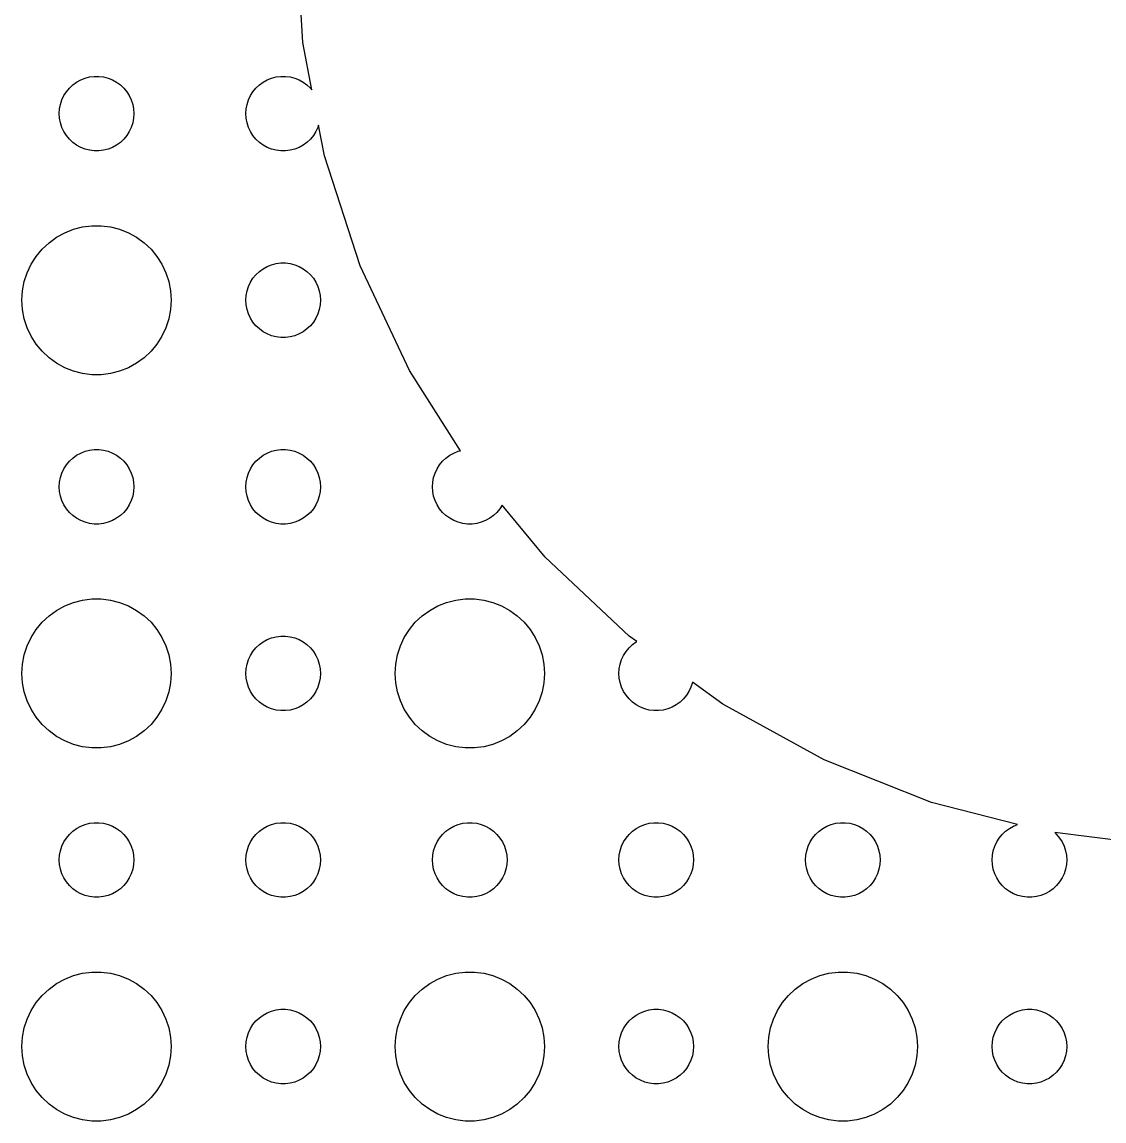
# Model space of a CAD drawing. Header units: metres. Extents: x -97 to 97, y -97 to 97.
# Drawn here: x -48 to -4.5, y -47.99 to -3.82 of the extents above; entities that cross this region are included whole.
import ezdxf

# ---------------------------------------------------------------- set-up
doc = ezdxf.new("R2010")
doc.units = ezdxf.units.M

msp = doc.modelspace()

# ---------------------------------------------------------------- linework, layer by layer
for p, q in [((-36.7082, -4.63733), (-36.9133, -1.37781)), ((-36.3435, -6.54938), (-36.7082, -4.63733)), ((-45.8037, -6.23351), (-45.6387, -6.14275)), ((-45.6387, -6.14275), (-45.4635, -6.07341)), ((-45.4635, -6.07341), (-45.2811, -6.02657)), ((-45.2811, -6.02657), (-45.0942, -6.00294)), ((-45.0942, -6.00294), (-44.9058, -6.00294)), ((-44.9058, -6.00294), (-44.7189, -6.02657)), ((-44.7189, -6.02657), (-44.5365, -6.07341)), ((-44.5365, -6.07341), (-44.3613, -6.14275)), ((-44.3613, -6.14275), (-44.1963, -6.23351)), ((-38.3037, -6.23351), (-38.1387, -6.14275)), ((-38.1387, -6.14275), (-37.9635, -6.07341)), ((-37.9635, -6.07341), (-37.7811, -6.02657)), ((-37.7811, -6.02657), (-37.5942, -6.00294)), ((-37.5942, -6.00294), (-37.4058, -6.00294)), ((-37.4058, -6.00294), (-37.2189, -6.02657)), ((-37.2189, -6.02657), (-37.0365, -6.07341)), ((-37.0365, -6.07341), (-36.8613, -6.14275)), ((-36.8613, -6.14275), (-36.6963, -6.23351)), ((-46.3145, -6.77736), (-46.2135, -6.61832)), ((-46.2135, -6.61832), (-46.0934, -6.47318)), ((-46.0934, -6.47318), (-45.9561, -6.34422)), ((-45.9561, -6.34422), (-45.8037, -6.23351)), ((-44.1963, -6.23351), (-44.0439, -6.34422)), ((-44.0439, -6.34422), (-43.9065, -6.47318)), ((-43.9065, -6.47318), (-43.7865, -6.61832)), ((-43.7865, -6.61832), (-43.6855, -6.77736)), ((-38.8145, -6.77736), (-38.7135, -6.61832)), ((-38.7135, -6.61832), (-38.5934, -6.47318)), ((-38.5934, -6.47318), (-38.4561, -6.34422)), ((-38.4561, -6.34422), (-38.3037, -6.23351)), ((-36.6963, -6.23351), (-36.5439, -6.34422)), ((-36.5439, -6.34422), (-36.4065, -6.47318)), ((-36.4065, -6.47318), (-36.3435, -6.54938)), ((-46.4529, -7.12695), (-46.3947, -6.9478)), ((-46.3947, -6.9478), (-46.3145, -6.77736)), ((-43.6855, -6.77736), (-43.6053, -6.9478)), ((-43.6053, -6.9478), (-43.5471, -7.12695)), ((-38.9529, -7.12695), (-38.8947, -6.9478)), ((-38.8947, -6.9478), (-38.8145, -6.77736)), ((-46.5, -7.5), (-46.4882, -7.312)), ((-46.4882, -7.68799), (-46.5, -7.5)), ((-46.4882, -7.312), (-46.4529, -7.12695)), ((-43.5471, -7.12695), (-43.5118, -7.312)), ((-43.5118, -7.312), (-43.5, -7.5)), ((-43.5, -7.5), (-43.5118, -7.68799)), ((-39, -7.5), (-38.9882, -7.312)), ((-38.9882, -7.68799), (-39, -7.5)), ((-38.9882, -7.312), (-38.9529, -7.12695)), ((-46.4529, -7.87303), (-46.4882, -7.68799)), ((-46.3947, -8.05219), (-46.4529, -7.87303)), ((-43.5471, -7.87303), (-43.6053, -8.05219)), ((-43.5118, -7.68799), (-43.5471, -7.87303)), ((-38.9529, -7.87303), (-38.9882, -7.68799)), ((-38.8947, -8.05219), (-38.9529, -7.87303)), ((-46.3145, -8.22263), (-46.3947, -8.05219)), ((-46.2135, -8.38167), (-46.3145, -8.22263)), ((-46.0934, -8.52681), (-46.2135, -8.38167)), ((-43.7865, -8.38167), (-43.9065, -8.52681)), ((-43.6855, -8.22263), (-43.7865, -8.38167)), ((-43.6053, -8.05219), (-43.6855, -8.22263)), ((-38.8145, -8.22263), (-38.8947, -8.05219)), ((-38.7135, -8.38167), (-38.8145, -8.22263)), ((-38.5934, -8.52681), (-38.7135, -8.38167)), ((-36.2865, -8.38167), (-36.4065, -8.52681)), ((-36.1855, -8.22263), (-36.2865, -8.38167)), ((-36.1053, -8.05219), (-36.1855, -8.22263)), ((-36.0748, -7.95811), (-36.1053, -8.05219)), ((-35.8376, -9.20152), (-36.0748, -7.95811)), ((-45.9561, -8.65576), (-46.0934, -8.52681)), ((-45.8037, -8.76648), (-45.9561, -8.65576)), ((-45.6387, -8.85724), (-45.8037, -8.76648)), ((-44.1963, -8.76648), (-44.3613, -8.85724)), ((-44.0439, -8.65576), (-44.1963, -8.76648)), ((-43.9065, -8.52681), (-44.0439, -8.65576)), ((-38.4561, -8.65576), (-38.5934, -8.52681)), ((-38.3037, -8.76648), (-38.4561, -8.65576)), ((-38.1387, -8.85724), (-38.3037, -8.76648)), ((-36.6963, -8.76648), (-36.8613, -8.85724)), ((-36.5439, -8.65576), (-36.6963, -8.76648)), ((-36.4065, -8.52681), (-36.5439, -8.65576)), ((-45.4635, -8.92657), (-45.6387, -8.85724)), ((-45.2811, -8.97342), (-45.4635, -8.92657)), ((-45.0942, -8.99704), (-45.2811, -8.97342)), ((-44.9058, -8.99704), (-45.0942, -8.99704)), ((-44.7189, -8.97342), (-44.9058, -8.99704)), ((-44.5365, -8.92657), (-44.7189, -8.97342)), ((-44.3613, -8.85724), (-44.5365, -8.92657)), ((-37.9635, -8.92657), (-38.1387, -8.85724)), ((-37.7811, -8.97342), (-37.9635, -8.92657)), ((-37.5942, -8.99704), (-37.7811, -8.97342)), ((-37.4058, -8.99704), (-37.5942, -8.99704)), ((-37.2189, -8.97342), (-37.4058, -8.99704)), ((-37.0365, -8.92657), (-37.2189, -8.97342)), ((-36.8613, -8.85724), (-37.0365, -8.92657)), ((-34.4017, -13.6206), (-35.8376, -9.20152)), ((-46.6075, -12.467), (-46.2773, -12.2855)), ((-46.2773, -12.2855), (-45.927, -12.1468)), ((-45.927, -12.1468), (-45.5621, -12.0531)), ((-45.5621, -12.0531), (-45.1884, -12.0059)), ((-45.1884, -12.0059), (-44.8116, -12.0059)), ((-44.8116, -12.0059), (-44.4379, -12.0531)), ((-44.4379, -12.0531), (-44.0729, -12.1468)), ((-44.0729, -12.1468), (-43.7227, -12.2855)), ((-43.7227, -12.2855), (-43.3925, -12.467)), ((-47.1869, -12.9464), (-46.9123, -12.6884)), ((-46.9123, -12.6884), (-46.6075, -12.467)), ((-43.3925, -12.467), (-43.0877, -12.6884)), ((-43.0877, -12.6884), (-42.8131, -12.9464)), ((-47.6289, -13.5547), (-47.427, -13.2366)), ((-47.427, -13.2366), (-47.1869, -12.9464)), ((-42.8131, -12.9464), (-42.5729, -13.2366)), ((-42.5729, -13.2366), (-42.3711, -13.5547)), ((-47.7893, -13.8956), (-47.6289, -13.5547)), ((-42.3711, -13.5547), (-42.2107, -13.8956)), ((-38.3037, -13.7335), (-38.1387, -13.6427)), ((-38.1387, -13.6427), (-37.9635, -13.5734)), ((-37.9635, -13.5734), (-37.7811, -13.5266)), ((-37.7811, -13.5266), (-37.5942, -13.5029)), ((-37.5942, -13.5029), (-37.4058, -13.5029)), ((-37.4058, -13.5029), (-37.2189, -13.5266)), ((-37.2189, -13.5266), (-37.0365, -13.5734)), ((-37.0365, -13.5734), (-36.8613, -13.6427)), ((-36.8613, -13.6427), (-36.6963, -13.7335)), ((-32.4233, -17.8249), (-34.4017, -13.6206)), ((-47.9057, -14.2539), (-47.7893, -13.8956)), ((-42.2107, -13.8956), (-42.0942, -14.2539)), ((-38.8145, -14.2774), (-38.7135, -14.1183)), ((-38.7135, -14.1183), (-38.5934, -13.9732)), ((-38.5934, -13.9732), (-38.4561, -13.8442)), ((-38.4561, -13.8442), (-38.3037, -13.7335)), ((-36.6963, -13.7335), (-36.5439, -13.8442)), ((-36.5439, -13.8442), (-36.4065, -13.9732)), ((-36.4065, -13.9732), (-36.2865, -14.1183)), ((-36.2865, -14.1183), (-36.1855, -14.2774)), ((-47.9763, -14.624), (-47.9057, -14.2539)), ((-42.0942, -14.2539), (-42.0237, -14.624)), ((-38.9529, -14.627), (-38.8947, -14.4478)), ((-38.8947, -14.4478), (-38.8145, -14.2774)), ((-36.1855, -14.2774), (-36.1053, -14.4478)), ((-36.1053, -14.4478), (-36.0471, -14.627)), ((-48, -15), (-47.9763, -14.624)), ((-47.9763, -15.376), (-48, -15)), ((-42.0237, -14.624), (-42, -15)), ((-42, -15), (-42.0237, -15.376)), ((-39, -15), (-38.9882, -14.812)), ((-38.9882, -15.188), (-39, -15)), ((-38.9882, -14.812), (-38.9529, -14.627)), ((-36.0471, -14.627), (-36.0118, -14.812)), ((-36.0118, -14.812), (-36, -15)), ((-36, -15), (-36.0118, -15.188)), ((-47.9057, -15.7461), (-47.9763, -15.376)), ((-42.0237, -15.376), (-42.0942, -15.7461)), ((-38.9529, -15.373), (-38.9882, -15.188)), ((-38.8947, -15.5522), (-38.9529, -15.373)), ((-36.0471, -15.373), (-36.1053, -15.5522)), ((-36.0118, -15.188), (-36.0471, -15.373)), ((-47.7893, -16.1044), (-47.9057, -15.7461)), ((-42.0942, -15.7461), (-42.2107, -16.1044)), ((-38.8145, -15.7226), (-38.8947, -15.5522)), ((-38.7135, -15.8817), (-38.8145, -15.7226)), ((-38.5934, -16.0268), (-38.7135, -15.8817)), ((-36.2865, -15.8817), (-36.4065, -16.0268)), ((-36.1855, -15.7226), (-36.2865, -15.8817)), ((-36.1053, -15.5522), (-36.1855, -15.7226)), ((-47.6289, -16.4453), (-47.7893, -16.1044)), ((-42.2107, -16.1044), (-42.3711, -16.4453)), ((-38.4561, -16.1558), (-38.5934, -16.0268)), ((-38.3037, -16.2665), (-38.4561, -16.1558)), ((-38.1387, -16.3572), (-38.3037, -16.2665)), ((-36.6963, -16.2665), (-36.8613, -16.3572)), ((-36.5439, -16.1558), (-36.6963, -16.2665)), ((-36.4065, -16.0268), (-36.5439, -16.1558)), ((-47.427, -16.7634), (-47.6289, -16.4453)), ((-47.1869, -17.0536), (-47.427, -16.7634)), ((-42.5729, -16.7634), (-42.8131, -17.0536)), ((-42.3711, -16.4453), (-42.5729, -16.7634)), ((-37.9635, -16.4266), (-38.1387, -16.3572)), ((-37.7811, -16.4734), (-37.9635, -16.4266)), ((-37.5942, -16.497), (-37.7811, -16.4734)), ((-37.4058, -16.497), (-37.5942, -16.497)), ((-37.2189, -16.4734), (-37.4058, -16.497)), ((-37.0365, -16.4266), (-37.2189, -16.4734)), ((-36.8613, -16.3572), (-37.0365, -16.4266)), ((-46.9123, -17.3115), (-47.1869, -17.0536)), ((-42.8131, -17.0536), (-43.0877, -17.3115)), ((-46.6075, -17.533), (-46.9123, -17.3115)), ((-46.2773, -17.7145), (-46.6075, -17.533)), ((-43.3925, -17.533), (-43.7227, -17.7145)), ((-43.0877, -17.3115), (-43.3925, -17.533)), ((-45.927, -17.8532), (-46.2773, -17.7145)), ((-45.5621, -17.9469), (-45.927, -17.8532)), ((-45.1884, -17.9941), (-45.5621, -17.9469)), ((-44.8116, -17.9941), (-45.1884, -17.9941)), ((-44.4379, -17.9469), (-44.8116, -17.9941)), ((-44.0729, -17.8532), (-44.4379, -17.9469)), ((-43.7227, -17.7145), (-44.0729, -17.8532)), ((-30.376, -21.0509), (-32.4233, -17.8249)), ((-45.8037, -21.2335), (-45.6387, -21.1427)), ((-45.6387, -21.1427), (-45.4635, -21.0734)), ((-45.4635, -21.0734), (-45.2811, -21.0266)), ((-45.2811, -21.0266), (-45.0942, -21.003)), ((-45.0942, -21.003), (-44.9058, -21.003)), ((-44.9058, -21.003), (-44.7189, -21.0266)), ((-44.7189, -21.0266), (-44.5365, -21.0734)), ((-44.5365, -21.0734), (-44.3613, -21.1427)), ((-44.3613, -21.1427), (-44.1963, -21.2335)), ((-38.3037, -21.2335), (-38.1387, -21.1427)), ((-38.1387, -21.1427), (-37.9635, -21.0734)), ((-37.9635, -21.0734), (-37.7811, -21.0266)), ((-37.7811, -21.0266), (-37.5942, -21.003)), ((-37.5942, -21.003), (-37.4058, -21.003)), ((-37.4058, -21.003), (-37.2189, -21.0266)), ((-37.2189, -21.0266), (-37.0365, -21.0734)), ((-37.0365, -21.0734), (-36.8613, -21.1427)), ((-36.8613, -21.1427), (-36.6963, -21.2335)), ((-30.8037, -21.2335), (-30.6387, -21.1427)), ((-30.6387, -21.1427), (-30.4635, -21.0734)), ((-30.4635, -21.0734), (-30.376, -21.0509)), ((-46.3145, -21.7774), (-46.2135, -21.6183)), ((-46.2135, -21.6183), (-46.0934, -21.4732)), ((-46.0934, -21.4732), (-45.9561, -21.3442)), ((-45.9561, -21.3442), (-45.8037, -21.2335)), ((-44.1963, -21.2335), (-44.0439, -21.3442)), ((-44.0439, -21.3442), (-43.9065, -21.4732)), ((-43.9065, -21.4732), (-43.7865, -21.6183)), ((-43.7865, -21.6183), (-43.6855, -21.7774)), ((-38.8145, -21.7774), (-38.7135, -21.6183)), ((-38.7135, -21.6183), (-38.5934, -21.4732)), ((-38.5934, -21.4732), (-38.4561, -21.3442)), ((-38.4561, -21.3442), (-38.3037, -21.2335)), ((-36.6963, -21.2335), (-36.5439, -21.3442)), ((-36.5439, -21.3442), (-36.4065, -21.4732)), ((-36.4065, -21.4732), (-36.2865, -21.6183)), ((-36.2865, -21.6183), (-36.1855, -21.7774)), ((-31.3145, -21.7774), (-31.2135, -21.6183)), ((-31.2135, -21.6183), (-31.0934, -21.4732)), ((-31.0934, -21.4732), (-30.9561, -21.3442)), ((-30.9561, -21.3442), (-30.8037, -21.2335)), ((-46.4529, -22.127), (-46.3947, -21.9478)), ((-46.3947, -21.9478), (-46.3145, -21.7774)), ((-43.6855, -21.7774), (-43.6053, -21.9478)), ((-43.6053, -21.9478), (-43.5471, -22.127)), ((-38.9529, -22.127), (-38.8947, -21.9478)), ((-38.8947, -21.9478), (-38.8145, -21.7774)), ((-36.1855, -21.7774), (-36.1053, -21.9478)), ((-36.1053, -21.9478), (-36.0471, -22.127)), ((-31.4529, -22.127), (-31.3947, -21.9478)), ((-31.3947, -21.9478), (-31.3145, -21.7774)), ((-46.5, -22.5), (-46.4882, -22.312)), ((-46.4882, -22.688), (-46.5, -22.5)), ((-46.4882, -22.312), (-46.4529, -22.127)), ((-43.5471, -22.127), (-43.5118, -22.312)), ((-43.5118, -22.312), (-43.5, -22.5)), ((-43.5, -22.5), (-43.5118, -22.688)), ((-39, -22.5), (-38.9882, -22.312)), ((-38.9882, -22.688), (-39, -22.5)), ((-38.9882, -22.312), (-38.9529, -22.127)), ((-36.0471, -22.127), (-36.0118, -22.312)), ((-36.0118, -22.312), (-36, -22.5)), ((-36, -22.5), (-36.0118, -22.688)), ((-31.5, -22.5), (-31.4882, -22.312)), ((-31.4882, -22.688), (-31.5, -22.5)), ((-31.4882, -22.312), (-31.4529, -22.127)), ((-46.4529, -22.873), (-46.4882, -22.688)), ((-46.3947, -23.0522), (-46.4529, -22.873)), ((-43.5471, -22.873), (-43.6053, -23.0522)), ((-43.5118, -22.688), (-43.5471, -22.873)), ((-38.9529, -22.873), (-38.9882, -22.688)), ((-38.8947, -23.0522), (-38.9529, -22.873)), ((-36.0471, -22.873), (-36.1053, -23.0522)), ((-36.0118, -22.688), (-36.0471, -22.873)), ((-31.4529, -22.873), (-31.4882, -22.688)), ((-31.3947, -23.0522), (-31.4529, -22.873)), ((-46.3145, -23.2226), (-46.3947, -23.0522)), ((-46.2135, -23.3817), (-46.3145, -23.2226)), ((-46.0934, -23.5268), (-46.2135, -23.3817)), ((-43.7865, -23.3817), (-43.9065, -23.5268)), ((-43.6855, -23.2226), (-43.7865, -23.3817)), ((-43.6053, -23.0522), (-43.6855, -23.2226)), ((-38.8145, -23.2226), (-38.8947, -23.0522)), ((-38.7135, -23.3817), (-38.8145, -23.2226)), ((-38.5934, -23.5268), (-38.7135, -23.3817)), ((-36.2865, -23.3817), (-36.4065, -23.5268)), ((-36.1855, -23.2226), (-36.2865, -23.3817)), ((-36.1053, -23.0522), (-36.1855, -23.2226)), ((-31.3145, -23.2226), (-31.3947, -23.0522)), ((-31.2135, -23.3817), (-31.3145, -23.2226)), ((-31.0934, -23.5268), (-31.2135, -23.3817)), ((-28.7865, -23.3817), (-28.9065, -23.5268)), ((-28.6978, -23.2419), (-28.7865, -23.3817)), ((-26.9718, -25.3282), (-28.6978, -23.2419)), ((-45.9561, -23.6558), (-46.0934, -23.5268)), ((-45.8037, -23.7665), (-45.9561, -23.6558)), ((-45.6387, -23.8572), (-45.8037, -23.7665)), ((-44.1963, -23.7665), (-44.3613, -23.8572)), ((-44.0439, -23.6558), (-44.1963, -23.7665)), ((-43.9065, -23.5268), (-44.0439, -23.6558)), ((-38.4561, -23.6558), (-38.5934, -23.5268)), ((-38.3037, -23.7665), (-38.4561, -23.6558)), ((-38.1387, -23.8572), (-38.3037, -23.7665)), ((-36.6963, -23.7665), (-36.8613, -23.8572)), ((-36.5439, -23.6558), (-36.6963, -23.7665)), ((-36.4065, -23.5268), (-36.5439, -23.6558)), ((-30.9561, -23.6558), (-31.0934, -23.5268)), ((-30.8037, -23.7665), (-30.9561, -23.6558)), ((-30.6387, -23.8572), (-30.8037, -23.7665)), ((-29.1963, -23.7665), (-29.3613, -23.8572)), ((-29.0439, -23.6558), (-29.1963, -23.7665)), ((-28.9065, -23.5268), (-29.0439, -23.6558)), ((-45.4635, -23.9266), (-45.6387, -23.8572)), ((-45.2811, -23.9734), (-45.4635, -23.9266)), ((-45.0942, -23.997), (-45.2811, -23.9734)), ((-44.9058, -23.997), (-45.0942, -23.997)), ((-44.7189, -23.9734), (-44.9058, -23.997)), ((-44.5365, -23.9266), (-44.7189, -23.9734)), ((-44.3613, -23.8572), (-44.5365, -23.9266)), ((-37.9635, -23.9266), (-38.1387, -23.8572)), ((-37.7811, -23.9734), (-37.9635, -23.9266)), ((-37.5942, -23.997), (-37.7811, -23.9734)), ((-37.4058, -23.997), (-37.5942, -23.997)), ((-37.2189, -23.9734), (-37.4058, -23.997)), ((-37.0365, -23.9266), (-37.2189, -23.9734)), ((-36.8613, -23.8572), (-37.0365, -23.9266)), ((-30.4635, -23.9266), (-30.6387, -23.8572)), ((-30.2811, -23.9734), (-30.4635, -23.9266)), ((-30.0942, -23.997), (-30.2811, -23.9734)), ((-29.9058, -23.997), (-30.0942, -23.997)), ((-29.7189, -23.9734), (-29.9058, -23.997)), ((-29.5365, -23.9266), (-29.7189, -23.9734)), ((-29.3613, -23.8572), (-29.5365, -23.9266)), ((-23.5847, -28.509), (-26.9718, -25.3282)), ((-46.6075, -27.467), (-46.2773, -27.2855)), ((-46.2773, -27.2855), (-45.927, -27.1468)), ((-45.927, -27.1468), (-45.5621, -27.0531)), ((-45.5621, -27.0531), (-45.1884, -27.0059)), ((-45.1884, -27.0059), (-44.8116, -27.0059)), ((-44.8116, -27.0059), (-44.4379, -27.0531)), ((-44.4379, -27.0531), (-44.0729, -27.1468)), ((-44.0729, -27.1468), (-43.7227, -27.2855)), ((-43.7227, -27.2855), (-43.3925, -27.467)), ((-31.6075, -27.467), (-31.2773, -27.2855)), ((-31.2773, -27.2855), (-30.927, -27.1468)), ((-30.927, -27.1468), (-30.5621, -27.0531)), ((-30.5621, -27.0531), (-30.1884, -27.0059)), ((-30.1884, -27.0059), (-29.8116, -27.0059)), ((-29.8116, -27.0059), (-29.4379, -27.0531)), ((-29.4379, -27.0531), (-29.0729, -27.1468)), ((-29.0729, -27.1468), (-28.7227, -27.2855)), ((-28.7227, -27.2855), (-28.3925, -27.467)), ((-47.1869, -27.9464), (-46.9123, -27.6884)), ((-46.9123, -27.6884), (-46.6075, -27.467)), ((-43.3925, -27.467), (-43.0877, -27.6884)), ((-43.0877, -27.6884), (-42.8131, -27.9464)), ((-32.1869, -27.9464), (-31.9123, -27.6884)), ((-31.9123, -27.6884), (-31.6075, -27.467)), ((-28.3925, -27.467), (-28.0877, -27.6884)), ((-28.0877, -27.6884), (-27.8131, -27.9464)), ((-47.6289, -28.5547), (-47.427, -28.2366)), ((-47.427, -28.2366), (-47.1869, -27.9464)), ((-42.8131, -27.9464), (-42.5729, -28.2366)), ((-42.5729, -28.2366), (-42.3711, -28.5547)), ((-32.6289, -28.5547), (-32.427, -28.2366)), ((-32.427, -28.2366), (-32.1869, -27.9464)), ((-27.8131, -27.9464), (-27.5729, -28.2366)), ((-27.5729, -28.2366), (-27.3711, -28.5547)), ((-47.7893, -28.8956), (-47.6289, -28.5547)), ((-42.3711, -28.5547), (-42.2107, -28.8956)), ((-38.3037, -28.7335), (-38.1387, -28.6427)), ((-38.1387, -28.6427), (-37.9635, -28.5734)), ((-37.9635, -28.5734), (-37.7811, -28.5266)), ((-37.7811, -28.5266), (-37.5942, -28.503)), ((-37.5942, -28.503), (-37.4058, -28.503)), ((-37.4058, -28.503), (-37.2189, -28.5266)), ((-37.2189, -28.5266), (-37.0365, -28.5734)), ((-37.0365, -28.5734), (-36.8613, -28.6427)), ((-36.8613, -28.6427), (-36.6963, -28.7335)), ((-32.7893, -28.8956), (-32.6289, -28.5547)), ((-27.3711, -28.5547), (-27.2107, -28.8956)), ((-23.2878, -28.7247), (-23.5847, -28.509)), ((-47.9057, -29.2539), (-47.7893, -28.8956)), ((-42.2107, -28.8956), (-42.0942, -29.2539)), ((-38.8145, -29.2774), (-38.7135, -29.1183)), ((-38.7135, -29.1183), (-38.5934, -28.9732)), ((-38.5934, -28.9732), (-38.4561, -28.8442)), ((-38.4561, -28.8442), (-38.3037, -28.7335)), ((-36.6963, -28.7335), (-36.5439, -28.8442)), ((-36.5439, -28.8442), (-36.4065, -28.9732)), ((-36.4065, -28.9732), (-36.2865, -29.1183)), ((-36.2865, -29.1183), (-36.1855, -29.2774)), ((-32.9057, -29.2539), (-32.7893, -28.8956)), ((-27.2107, -28.8956), (-27.0942, -29.2539)), ((-23.8145, -29.2774), (-23.7135, -29.1183)), ((-23.7135, -29.1183), (-23.5934, -28.9732)), ((-23.5934, -28.9732), (-23.4561, -28.8442)), ((-23.4561, -28.8442), (-23.3037, -28.7335)), ((-23.3037, -28.7335), (-23.2878, -28.7247)), ((-47.9763, -29.624), (-47.9057, -29.2539)), ((-42.0942, -29.2539), (-42.0237, -29.624)), ((-38.9529, -29.627), (-38.8947, -29.4478)), ((-38.8947, -29.4478), (-38.8145, -29.2774)), ((-36.1855, -29.2774), (-36.1053, -29.4478)), ((-36.1053, -29.4478), (-36.0471, -29.627)), ((-32.9763, -29.624), (-32.9057, -29.2539)), ((-27.0942, -29.2539), (-27.0237, -29.624)), ((-23.9529, -29.627), (-23.8947, -29.4478)), ((-23.8947, -29.4478), (-23.8145, -29.2774)), ((-48, -30), (-47.9763, -29.624)), ((-47.9763, -30.376), (-48, -30)), ((-42.0237, -29.624), (-42, -30)), ((-42, -30), (-42.0237, -30.376)), ((-39, -30), (-38.9882, -29.812)), ((-38.9882, -30.188), (-39, -30)), ((-38.9882, -29.812), (-38.9529, -29.627)), ((-36.0471, -29.627), (-36.0118, -29.812)), ((-36.0118, -29.812), (-36, -30)), ((-36, -30), (-36.0118, -30.188)), ((-33, -30), (-32.9763, -29.624)), ((-32.9763, -30.376), (-33, -30)), ((-27.0237, -29.624), (-27, -30)), ((-27, -30), (-27.0237, -30.376)), ((-24, -30), (-23.9882, -29.812)), ((-23.9882, -30.188), (-24, -30)), ((-23.9882, -29.812), (-23.9529, -29.627)), ((-47.9057, -30.7461), (-47.9763, -30.376)), ((-42.0237, -30.376), (-42.0942, -30.7461)), ((-38.9529, -30.373), (-38.9882, -30.188)), ((-38.8947, -30.5522), (-38.9529, -30.373)), ((-36.0471, -30.373), (-36.1053, -30.5522)), ((-36.0118, -30.188), (-36.0471, -30.373)), ((-32.9057, -30.7461), (-32.9763, -30.376)), ((-27.0237, -30.376), (-27.0942, -30.7461)), ((-23.9529, -30.373), (-23.9882, -30.188)), ((-23.8947, -30.5522), (-23.9529, -30.373)), ((-21.0471, -30.373), (-21.1053, -30.5522)), ((-21.0437, -30.3551), (-21.0471, -30.373)), ((-19.8256, -31.2401), (-21.0437, -30.3551)), ((-47.7893, -31.1044), (-47.9057, -30.7461)), ((-42.0942, -30.7461), (-42.2107, -31.1044)), ((-38.8145, -30.7226), (-38.8947, -30.5522)), ((-38.7135, -30.8817), (-38.8145, -30.7226)), ((-38.5934, -31.0268), (-38.7135, -30.8817)), ((-36.2865, -30.8817), (-36.4065, -31.0268)), ((-36.1855, -30.7226), (-36.2865, -30.8817)), ((-36.1053, -30.5522), (-36.1855, -30.7226)), ((-32.7893, -31.1044), (-32.9057, -30.7461)), ((-27.0942, -30.7461), (-27.2107, -31.1044)), ((-23.8145, -30.7226), (-23.8947, -30.5522)), ((-23.7135, -30.8817), (-23.8145, -30.7226)), ((-23.5934, -31.0268), (-23.7135, -30.8817)), ((-21.2865, -30.8817), (-21.4065, -31.0268)), ((-21.1855, -30.7226), (-21.2865, -30.8817)), ((-21.1053, -30.5522), (-21.1855, -30.7226)), ((-47.6289, -31.4453), (-47.7893, -31.1044)), ((-42.2107, -31.1044), (-42.3711, -31.4453)), ((-38.4561, -31.1558), (-38.5934, -31.0268)), ((-38.3037, -31.2665), (-38.4561, -31.1558)), ((-38.1387, -31.3572), (-38.3037, -31.2665)), ((-37.9635, -31.4266), (-38.1387, -31.3572)), ((-36.8613, -31.3572), (-37.0365, -31.4266)), ((-36.6963, -31.2665), (-36.8613, -31.3572)), ((-36.5439, -31.1558), (-36.6963, -31.2665)), ((-36.4065, -31.0268), (-36.5439, -31.1558)), ((-32.6289, -31.4453), (-32.7893, -31.1044)), ((-27.2107, -31.1044), (-27.3711, -31.4453)), ((-23.4561, -31.1558), (-23.5934, -31.0268)), ((-23.3037, -31.2665), (-23.4561, -31.1558)), ((-23.1387, -31.3572), (-23.3037, -31.2665)), ((-22.9635, -31.4266), (-23.1387, -31.3572)), ((-21.8613, -31.3572), (-22.0365, -31.4266)), ((-21.6963, -31.2665), (-21.8613, -31.3572)), ((-21.5439, -31.1558), (-21.6963, -31.2665)), ((-21.4065, -31.0268), (-21.5439, -31.1558)), ((-15.7538, -33.4786), (-19.8256, -31.2401)), ((-47.427, -31.7634), (-47.6289, -31.4453)), ((-47.1869, -32.0536), (-47.427, -31.7634)), ((-42.5729, -31.7634), (-42.8131, -32.0536)), ((-42.3711, -31.4453), (-42.5729, -31.7634)), ((-37.7811, -31.4734), (-37.9635, -31.4266)), ((-37.5942, -31.497), (-37.7811, -31.4734)), ((-37.4058, -31.497), (-37.5942, -31.497)), ((-37.2189, -31.4734), (-37.4058, -31.497)), ((-37.0365, -31.4266), (-37.2189, -31.4734)), ((-32.427, -31.7634), (-32.6289, -31.4453)), ((-32.1869, -32.0536), (-32.427, -31.7634)), ((-27.5729, -31.7634), (-27.8131, -32.0536)), ((-27.3711, -31.4453), (-27.5729, -31.7634)), ((-22.7811, -31.4734), (-22.9635, -31.4266)), ((-22.5942, -31.497), (-22.7811, -31.4734)), ((-22.4058, -31.497), (-22.5942, -31.497)), ((-22.2189, -31.4734), (-22.4058, -31.497)), ((-22.0365, -31.4266), (-22.2189, -31.4734)), ((-46.9123, -32.3115), (-47.1869, -32.0536)), ((-42.8131, -32.0536), (-43.0877, -32.3115)), ((-31.9123, -32.3115), (-32.1869, -32.0536)), ((-27.8131, -32.0536), (-28.0877, -32.3115)), ((-46.6075, -32.533), (-46.9123, -32.3115)), ((-46.2773, -32.7145), (-46.6075, -32.533)), ((-43.3925, -32.533), (-43.7227, -32.7145)), ((-43.0877, -32.3115), (-43.3925, -32.533)), ((-31.6075, -32.533), (-31.9123, -32.3115)), ((-31.2773, -32.7145), (-31.6075, -32.533)), ((-28.3925, -32.533), (-28.7227, -32.7145)), ((-28.0877, -32.3115), (-28.3925, -32.533)), ((-45.927, -32.8532), (-46.2773, -32.7145)), ((-45.5621, -32.9469), (-45.927, -32.8532)), ((-45.1884, -32.9941), (-45.5621, -32.9469)), ((-44.8116, -32.9941), (-45.1884, -32.9941)), ((-44.4379, -32.9469), (-44.8116, -32.9941)), ((-44.0729, -32.8532), (-44.4379, -32.9469)), ((-43.7227, -32.7145), (-44.0729, -32.8532)), ((-30.927, -32.8532), (-31.2773, -32.7145)), ((-30.5621, -32.9469), (-30.927, -32.8532)), ((-30.1884, -32.9941), (-30.5621, -32.9469)), ((-29.8116, -32.9941), (-30.1884, -32.9941)), ((-29.4379, -32.9469), (-29.8116, -32.9941)), ((-29.0729, -32.8532), (-29.4379, -32.9469)), ((-28.7227, -32.7145), (-29.0729, -32.8532)), ((-11.4336, -35.1891), (-15.7538, -33.4786)), ((-7.97369, -36.0774), (-11.4336, -35.1891)), ((-45.8037, -36.2335), (-45.6387, -36.1428)), ((-45.6387, -36.1428), (-45.4635, -36.0734)), ((-45.4635, -36.0734), (-45.2811, -36.0266)), ((-45.2811, -36.0266), (-45.0942, -36.003)), ((-45.0942, -36.003), (-44.9058, -36.003)), ((-44.9058, -36.003), (-44.7189, -36.0266)), ((-44.7189, -36.0266), (-44.5365, -36.0734)), ((-44.5365, -36.0734), (-44.3613, -36.1428)), ((-44.3613, -36.1428), (-44.1963, -36.2335)), ((-38.3037, -36.2335), (-38.1387, -36.1428)), ((-38.1387, -36.1428), (-37.9635, -36.0734)), ((-37.9635, -36.0734), (-37.7811, -36.0266)), ((-37.7811, -36.0266), (-37.5942, -36.003)), ((-37.5942, -36.003), (-37.4058, -36.003)), ((-37.4058, -36.003), (-37.2189, -36.0266)), ((-37.2189, -36.0266), (-37.0365, -36.0734)), ((-37.0365, -36.0734), (-36.8613, -36.1428)), ((-36.8613, -36.1428), (-36.6963, -36.2335)), ((-30.8037, -36.2335), (-30.6387, -36.1428)), ((-30.6387, -36.1428), (-30.4635, -36.0734)), ((-30.4635, -36.0734), (-30.2811, -36.0266)), ((-30.2811, -36.0266), (-30.0942, -36.003)), ((-30.0942, -36.003), (-29.9058, -36.003)), ((-29.9058, -36.003), (-29.7189, -36.0266)), ((-29.7189, -36.0266), (-29.5365, -36.0734)), ((-29.5365, -36.0734), (-29.3613, -36.1428)), ((-29.3613, -36.1428), (-29.1963, -36.2335)), ((-23.3037, -36.2335), (-23.1387, -36.1428)), ((-23.1387, -36.1428), (-22.9635, -36.0734)), ((-22.9635, -36.0734), (-22.7811, -36.0266)), ((-22.7811, -36.0266), (-22.5942, -36.003)), ((-22.5942, -36.003), (-22.4058, -36.003)), ((-22.4058, -36.003), (-22.2189, -36.0266)), ((-22.2189, -36.0266), (-22.0365, -36.0734)), ((-22.0365, -36.0734), (-21.8613, -36.1428)), ((-21.8613, -36.1428), (-21.6963, -36.2335)), ((-15.8037, -36.2335), (-15.6387, -36.1428)), ((-15.6387, -36.1428), (-15.4635, -36.0734)), ((-15.4635, -36.0734), (-15.2811, -36.0266)), ((-15.2811, -36.0266), (-15.0942, -36.003)), ((-15.0942, -36.003), (-14.9058, -36.003)), ((-14.9058, -36.003), (-14.7189, -36.0266)), ((-14.7189, -36.0266), (-14.5365, -36.0734)), ((-14.5365, -36.0734), (-14.3613, -36.1428)), ((-14.3613, -36.1428), (-14.1963, -36.2335)), ((-8.30373, -36.2335), (-8.13866, -36.1428)), ((-8.13866, -36.1428), (-7.97369, -36.0774)), ((-46.3145, -36.7774), (-46.2135, -36.6183)), ((-46.2135, -36.6183), (-46.0934, -36.4732)), ((-46.0934, -36.4732), (-45.9561, -36.3442)), ((-45.9561, -36.3442), (-45.8037, -36.2335)), ((-44.1963, -36.2335), (-44.0439, -36.3442)), ((-44.0439, -36.3442), (-43.9065, -36.4732)), ((-43.9065, -36.4732), (-43.7865, -36.6183)), ((-43.7865, -36.6183), (-43.6855, -36.7774)), ((-38.8145, -36.7774), (-38.7135, -36.6183)), ((-38.7135, -36.6183), (-38.5934, -36.4732)), ((-38.5934, -36.4732), (-38.4561, -36.3442)), ((-38.4561, -36.3442), (-38.3037, -36.2335)), ((-36.6963, -36.2335), (-36.5439, -36.3442)), ((-36.5439, -36.3442), (-36.4065, -36.4732)), ((-36.4065, -36.4732), (-36.2865, -36.6183)), ((-36.2865, -36.6183), (-36.1855, -36.7774)), ((-31.3145, -36.7774), (-31.2135, -36.6183)), ((-31.2135, -36.6183), (-31.0934, -36.4732)), ((-31.0934, -36.4732), (-30.9561, -36.3442)), ((-30.9561, -36.3442), (-30.8037, -36.2335)), ((-29.1963, -36.2335), (-29.0439, -36.3442)), ((-29.0439, -36.3442), (-28.9065, -36.4732)), ((-28.9065, -36.4732), (-28.7865, -36.6183)), ((-28.7865, -36.6183), (-28.6855, -36.7774)), ((-23.8145, -36.7774), (-23.7135, -36.6183)), ((-23.7135, -36.6183), (-23.5934, -36.4732)), ((-23.5934, -36.4732), (-23.4561, -36.3442)), ((-23.4561, -36.3442), (-23.3037, -36.2335)), ((-21.6963, -36.2335), (-21.5439, -36.3442)), ((-21.5439, -36.3442), (-21.4065, -36.4732)), ((-21.4065, -36.4732), (-21.2865, -36.6183)), ((-21.2865, -36.6183), (-21.1855, -36.7774)), ((-16.3145, -36.7774), (-16.2135, -36.6183)), ((-16.2135, -36.6183), (-16.0934, -36.4732)), ((-16.0934, -36.4732), (-15.9561, -36.3442)), ((-15.9561, -36.3442), (-15.8037, -36.2335)), ((-14.1963, -36.2335), (-14.0439, -36.3442)), ((-14.0439, -36.3442), (-13.9065, -36.4732)), ((-13.9065, -36.4732), (-13.7865, -36.6183)), ((-13.7865, -36.6183), (-13.6855, -36.7774)), ((-8.81445, -36.7774), (-8.71352, -36.6183)), ((-8.71352, -36.6183), (-8.59344, -36.4732)), ((-8.59344, -36.4732), (-8.45613, -36.3442)), ((-8.45613, -36.3442), (-8.30373, -36.2335)), ((-2.32324, -36.927), (-6.48286, -36.4015)), ((-6.48286, -36.4015), (-6.40654, -36.4732)), ((-6.40654, -36.4732), (-6.28647, -36.6183)), ((-6.28647, -36.6183), (-6.18553, -36.7774)), ((-46.4529, -37.127), (-46.3947, -36.9478)), ((-46.3947, -36.9478), (-46.3145, -36.7774)), ((-43.6855, -36.7774), (-43.6053, -36.9478)), ((-43.6053, -36.9478), (-43.5471, -37.127)), ((-38.9529, -37.127), (-38.8947, -36.9478)), ((-38.8947, -36.9478), (-38.8145, -36.7774)), ((-36.1855, -36.7774), (-36.1053, -36.9478)), ((-36.1053, -36.9478), (-36.0471, -37.127)), ((-31.4529, -37.127), (-31.3947, -36.9478)), ((-31.3947, -36.9478), (-31.3145, -36.7774)), ((-28.6855, -36.7774), (-28.6053, -36.9478)), ((-28.6053, -36.9478), (-28.5471, -37.127)), ((-23.9529, -37.127), (-23.8947, -36.9478)), ((-23.8947, -36.9478), (-23.8145, -36.7774)), ((-21.1855, -36.7774), (-21.1053, -36.9478)), ((-21.1053, -36.9478), (-21.0471, -37.127)), ((-16.4529, -37.127), (-16.3947, -36.9478)), ((-16.3947, -36.9478), (-16.3145, -36.7774)), ((-13.6855, -36.7774), (-13.6053, -36.9478)), ((-13.6053, -36.9478), (-13.5471, -37.127)), ((-8.95287, -37.127), (-8.89465, -36.9478)), ((-8.89465, -36.9478), (-8.81445, -36.7774)), ((-6.18553, -36.7774), (-6.10533, -36.9478)), ((-6.10533, -36.9478), (-6.04712, -37.127)), ((-46.5, -37.5), (-46.4882, -37.312)), ((-46.4882, -37.688), (-46.5, -37.5)), ((-46.4882, -37.312), (-46.4529, -37.127)), ((-43.5471, -37.127), (-43.5118, -37.312)), ((-43.5118, -37.312), (-43.5, -37.5)), ((-43.5, -37.5), (-43.5118, -37.688)), ((-39, -37.5), (-38.9882, -37.312)), ((-38.9882, -37.688), (-39, -37.5)), ((-38.9882, -37.312), (-38.9529, -37.127)), ((-36.0471, -37.127), (-36.0118, -37.312)), ((-36.0118, -37.312), (-36, -37.5)), ((-36, -37.5), (-36.0118, -37.688)), ((-31.5, -37.5), (-31.4882, -37.312)), ((-31.4882, -37.688), (-31.5, -37.5)), ((-31.4882, -37.312), (-31.4529, -37.127)), ((-28.5471, -37.127), (-28.5118, -37.312)), ((-28.5118, -37.312), (-28.5, -37.5)), ((-28.5, -37.5), (-28.5118, -37.688)), ((-24, -37.5), (-23.9882, -37.312)), ((-23.9882, -37.688), (-24, -37.5)), ((-23.9882, -37.312), (-23.9529, -37.127)), ((-21.0471, -37.127), (-21.0118, -37.312)), ((-21.0118, -37.312), (-21, -37.5)), ((-21, -37.5), (-21.0118, -37.688)), ((-16.5, -37.5), (-16.4882, -37.312)), ((-16.4882, -37.688), (-16.5, -37.5)), ((-16.4882, -37.312), (-16.4529, -37.127)), ((-13.5471, -37.127), (-13.5118, -37.312)), ((-13.5118, -37.312), (-13.5, -37.5)), ((-13.5, -37.5), (-13.5118, -37.688)), ((-9, -37.5), (-8.98816, -37.312)), ((-8.98816, -37.688), (-9, -37.5)), ((-8.98816, -37.312), (-8.95287, -37.127)), ((-6.04712, -37.127), (-6.01183, -37.312)), ((-6.01183, -37.312), (-6, -37.5)), ((-6, -37.5), (-6.01183, -37.688)), ((-46.4529, -37.873), (-46.4882, -37.688)), ((-46.3947, -38.0522), (-46.4529, -37.873)), ((-43.5471, -37.873), (-43.6053, -38.0522)), ((-43.5118, -37.688), (-43.5471, -37.873)), ((-38.9529, -37.873), (-38.9882, -37.688)), ((-38.8947, -38.0522), (-38.9529, -37.873)), ((-36.0471, -37.873), (-36.1053, -38.0522)), ((-36.0118, -37.688), (-36.0471, -37.873)), ((-31.4529, -37.873), (-31.4882, -37.688)), ((-31.3947, -38.0522), (-31.4529, -37.873)), ((-28.5471, -37.873), (-28.6053, -38.0522)), ((-28.5118, -37.688), (-28.5471, -37.873)), ((-23.9529, -37.873), (-23.9882, -37.688)), ((-23.8947, -38.0522), (-23.9529, -37.873)), ((-21.0471, -37.873), (-21.1053, -38.0522)), ((-21.0118, -37.688), (-21.0471, -37.873)), ((-16.4529, -37.873), (-16.4882, -37.688)), ((-16.3947, -38.0522), (-16.4529, -37.873)), ((-13.5471, -37.873), (-13.6053, -38.0522)), ((-13.5118, -37.688), (-13.5471, -37.873)), ((-8.95287, -37.873), (-8.98816, -37.688)), ((-8.89465, -38.0522), (-8.95287, -37.873)), ((-6.04712, -37.873), (-6.10533, -38.0522)), ((-6.01183, -37.688), (-6.04712, -37.873)), ((-46.3145, -38.2226), (-46.3947, -38.0522)), ((-46.2135, -38.3817), (-46.3145, -38.2226)), ((-46.0934, -38.5268), (-46.2135, -38.3817)), ((-43.7865, -38.3817), (-43.9065, -38.5268)), ((-43.6855, -38.2226), (-43.7865, -38.3817)), ((-43.6053, -38.0522), (-43.6855, -38.2226)), ((-38.8145, -38.2226), (-38.8947, -38.0522)), ((-38.7135, -38.3817), (-38.8145, -38.2226)), ((-38.5934, -38.5268), (-38.7135, -38.3817)), ((-36.2865, -38.3817), (-36.4065, -38.5268)), ((-36.1855, -38.2226), (-36.2865, -38.3817)), ((-36.1053, -38.0522), (-36.1855, -38.2226)), ((-31.3145, -38.2226), (-31.3947, -38.0522)), ((-31.2135, -38.3817), (-31.3145, -38.2226)), ((-31.0934, -38.5268), (-31.2135, -38.3817)), ((-28.7865, -38.3817), (-28.9065, -38.5268)), ((-28.6855, -38.2226), (-28.7865, -38.3817)), ((-28.6053, -38.0522), (-28.6855, -38.2226)), ((-23.8145, -38.2226), (-23.8947, -38.0522)), ((-23.7135, -38.3817), (-23.8145, -38.2226)), ((-23.5934, -38.5268), (-23.7135, -38.3817)), ((-21.2865, -38.3817), (-21.4065, -38.5268)), ((-21.1855, -38.2226), (-21.2865, -38.3817)), ((-21.1053, -38.0522), (-21.1855, -38.2226)), ((-16.3145, -38.2226), (-16.3947, -38.0522)), ((-16.2135, -38.3817), (-16.3145, -38.2226)), ((-16.0934, -38.5268), (-16.2135, -38.3817)), ((-13.7865, -38.3817), (-13.9065, -38.5268)), ((-13.6855, -38.2226), (-13.7865, -38.3817)), ((-13.6053, -38.0522), (-13.6855, -38.2226)), ((-8.81445, -38.2226), (-8.89465, -38.0522)), ((-8.71352, -38.3817), (-8.81445, -38.2226)), ((-8.59344, -38.5268), (-8.71352, -38.3817)), ((-6.28647, -38.3817), (-6.40654, -38.5268)), ((-6.18553, -38.2226), (-6.28647, -38.3817)), ((-6.10533, -38.0522), (-6.18553, -38.2226)), ((-45.9561, -38.6558), (-46.0934, -38.5268)), ((-45.8037, -38.7665), (-45.9561, -38.6558)), ((-45.6387, -38.8572), (-45.8037, -38.7665)), ((-45.4635, -38.9266), (-45.6387, -38.8572)), ((-44.3613, -38.8572), (-44.5365, -38.9266)), ((-44.1963, -38.7665), (-44.3613, -38.8572)), ((-44.0439, -38.6558), (-44.1963, -38.7665)), ((-43.9065, -38.5268), (-44.0439, -38.6558)), ((-38.4561, -38.6558), (-38.5934, -38.5268)), ((-38.3037, -38.7665), (-38.4561, -38.6558)), ((-38.1387, -38.8572), (-38.3037, -38.7665)), ((-37.9635, -38.9266), (-38.1387, -38.8572)), ((-36.8613, -38.8572), (-37.0365, -38.9266)), ((-36.6963, -38.7665), (-36.8613, -38.8572)), ((-36.5439, -38.6558), (-36.6963, -38.7665)), ((-36.4065, -38.5268), (-36.5439, -38.6558)), ((-30.9561, -38.6558), (-31.0934, -38.5268)), ((-30.8037, -38.7665), (-30.9561, -38.6558)), ((-30.6387, -38.8572), (-30.8037, -38.7665)), ((-30.4635, -38.9266), (-30.6387, -38.8572)), ((-29.3613, -38.8572), (-29.5365, -38.9266)), ((-29.1963, -38.7665), (-29.3613, -38.8572)), ((-29.0439, -38.6558), (-29.1963, -38.7665)), ((-28.9065, -38.5268), (-29.0439, -38.6558)), ((-23.4561, -38.6558), (-23.5934, -38.5268)), ((-23.3037, -38.7665), (-23.4561, -38.6558)), ((-23.1387, -38.8572), (-23.3037, -38.7665)), ((-22.9635, -38.9266), (-23.1387, -38.8572)), ((-21.8613, -38.8572), (-22.0365, -38.9266)), ((-21.6963, -38.7665), (-21.8613, -38.8572)), ((-21.5439, -38.6558), (-21.6963, -38.7665)), ((-21.4065, -38.5268), (-21.5439, -38.6558)), ((-15.9561, -38.6558), (-16.0934, -38.5268)), ((-15.8037, -38.7665), (-15.9561, -38.6558)), ((-15.6387, -38.8572), (-15.8037, -38.7665)), ((-15.4635, -38.9266), (-15.6387, -38.8572)), ((-14.3613, -38.8572), (-14.5365, -38.9266)), ((-14.1963, -38.7665), (-14.3613, -38.8572)), ((-14.0439, -38.6558), (-14.1963, -38.7665)), ((-13.9065, -38.5268), (-14.0439, -38.6558)), ((-8.45613, -38.6558), (-8.59344, -38.5268)), ((-8.30373, -38.7665), (-8.45613, -38.6558)), ((-8.13866, -38.8572), (-8.30373, -38.7665)), ((-7.96352, -38.9266), (-8.13866, -38.8572)), ((-6.86133, -38.8572), (-7.03647, -38.9266)), ((-6.69626, -38.7665), (-6.86133, -38.8572)), ((-6.54385, -38.6558), (-6.69626, -38.7665)), ((-6.40654, -38.5268), (-6.54385, -38.6558)), ((-45.2811, -38.9734), (-45.4635, -38.9266)), ((-45.0942, -38.997), (-45.2811, -38.9734)), ((-44.9058, -38.997), (-45.0942, -38.997)), ((-44.7189, -38.9734), (-44.9058, -38.997)), ((-44.5365, -38.9266), (-44.7189, -38.9734)), ((-37.7811, -38.9734), (-37.9635, -38.9266)), ((-37.5942, -38.997), (-37.7811, -38.9734)), ((-37.4058, -38.997), (-37.5942, -38.997)), ((-37.2189, -38.9734), (-37.4058, -38.997)), ((-37.0365, -38.9266), (-37.2189, -38.9734)), ((-30.2811, -38.9734), (-30.4635, -38.9266)), ((-30.0942, -38.997), (-30.2811, -38.9734)), ((-29.9058, -38.997), (-30.0942, -38.997)), ((-29.7189, -38.9734), (-29.9058, -38.997)), ((-29.5365, -38.9266), (-29.7189, -38.9734)), ((-22.7811, -38.9734), (-22.9635, -38.9266)), ((-22.5942, -38.997), (-22.7811, -38.9734)), ((-22.4058, -38.997), (-22.5942, -38.997)), ((-22.2189, -38.9734), (-22.4058, -38.997)), ((-22.0365, -38.9266), (-22.2189, -38.9734)), ((-15.2811, -38.9734), (-15.4635, -38.9266)), ((-15.0942, -38.997), (-15.2811, -38.9734)), ((-14.9058, -38.997), (-15.0942, -38.997)), ((-14.7189, -38.9734), (-14.9058, -38.997)), ((-14.5365, -38.9266), (-14.7189, -38.9734)), ((-7.78107, -38.9734), (-7.96352, -38.9266)), ((-7.59418, -38.997), (-7.78107, -38.9734)), ((-7.40581, -38.997), (-7.59418, -38.997)), ((-7.21892, -38.9734), (-7.40581, -38.997)), ((-7.03647, -38.9266), (-7.21892, -38.9734)), ((-46.6075, -42.467), (-46.2773, -42.2855)), ((-46.2773, -42.2855), (-45.927, -42.1468)), ((-45.927, -42.1468), (-45.5621, -42.0531)), ((-45.5621, -42.0531), (-45.1884, -42.0059)), ((-45.1884, -42.0059), (-44.8116, -42.0059)), ((-44.8116, -42.0059), (-44.4379, -42.0531)), ((-44.4379, -42.0531), (-44.0729, -42.1468)), ((-44.0729, -42.1468), (-43.7227, -42.2855)), ((-43.7227, -42.2855), (-43.3925, -42.467)), ((-31.6075, -42.467), (-31.2773, -42.2855)), ((-31.2773, -42.2855), (-30.927, -42.1468)), ((-30.927, -42.1468), (-30.5621, -42.0531)), ((-30.5621, -42.0531), (-30.1884, -42.0059)), ((-30.1884, -42.0059), (-29.8116, -42.0059)), ((-29.8116, -42.0059), (-29.4379, -42.0531)), ((-29.4379, -42.0531), (-29.0729, -42.1468)), ((-29.0729, -42.1468), (-28.7227, -42.2855)), ((-28.7227, -42.2855), (-28.3925, -42.467)), ((-16.6075, -42.467), (-16.2773, -42.2855)), ((-16.2773, -42.2855), (-15.927, -42.1468)), ((-15.927, -42.1468), (-15.5621, -42.0531)), ((-15.5621, -42.0531), (-15.1884, -42.0059)), ((-15.1884, -42.0059), (-14.8116, -42.0059)), ((-14.8116, -42.0059), (-14.4379, -42.0531)), ((-14.4379, -42.0531), (-14.0729, -42.1468)), ((-14.0729, -42.1468), (-13.7227, -42.2855)), ((-13.7227, -42.2855), (-13.3925, -42.467)), ((-47.1869, -42.9464), (-46.9123, -42.6885)), ((-46.9123, -42.6885), (-46.6075, -42.467)), ((-43.3925, -42.467), (-43.0877, -42.6885)), ((-43.0877, -42.6885), (-42.8131, -42.9464)), ((-32.1869, -42.9464), (-31.9123, -42.6885)), ((-31.9123, -42.6885), (-31.6075, -42.467)), ((-28.3925, -42.467), (-28.0877, -42.6885)), ((-28.0877, -42.6885), (-27.8131, -42.9464)), ((-17.1869, -42.9464), (-16.9123, -42.6885)), ((-16.9123, -42.6885), (-16.6075, -42.467)), ((-13.3925, -42.467), (-13.0877, -42.6885)), ((-13.0877, -42.6885), (-12.8131, -42.9464)), ((-47.6289, -43.5547), (-47.427, -43.2366)), ((-47.427, -43.2366), (-47.1869, -42.9464)), ((-42.8131, -42.9464), (-42.5729, -43.2366)), ((-42.5729, -43.2366), (-42.3711, -43.5547)), ((-32.6289, -43.5547), (-32.427, -43.2366)), ((-32.427, -43.2366), (-32.1869, -42.9464)), ((-27.8131, -42.9464), (-27.5729, -43.2366)), ((-27.5729, -43.2366), (-27.3711, -43.5547)), ((-17.6289, -43.5547), (-17.427, -43.2366)), ((-17.427, -43.2366), (-17.1869, -42.9464)), ((-12.8131, -42.9464), (-12.5729, -43.2366)), ((-12.5729, -43.2366), (-12.3711, -43.5547)), ((-47.7893, -43.8956), (-47.6289, -43.5547)), ((-42.3711, -43.5547), (-42.2107, -43.8956)), ((-38.4561, -43.8442), (-38.3037, -43.7335)), ((-38.3037, -43.7335), (-38.1387, -43.6428)), ((-38.1387, -43.6428), (-37.9635, -43.5734)), ((-37.9635, -43.5734), (-37.7811, -43.5266)), ((-37.7811, -43.5266), (-37.5942, -43.503)), ((-37.5942, -43.503), (-37.4058, -43.503)), ((-37.4058, -43.503), (-37.2189, -43.5266)), ((-37.2189, -43.5266), (-37.0365, -43.5734)), ((-37.0365, -43.5734), (-36.8613, -43.6428)), ((-36.8613, -43.6428), (-36.6963, -43.7335)), ((-36.6963, -43.7335), (-36.5439, -43.8442)), ((-32.7893, -43.8956), (-32.6289, -43.5547)), ((-27.3711, -43.5547), (-27.2107, -43.8956)), ((-23.4561, -43.8442), (-23.3037, -43.7335)), ((-23.3037, -43.7335), (-23.1387, -43.6428)), ((-23.1387, -43.6428), (-22.9635, -43.5734)), ((-22.9635, -43.5734), (-22.7811, -43.5266)), ((-22.7811, -43.5266), (-22.5942, -43.503)), ((-22.5942, -43.503), (-22.4058, -43.503)), ((-22.4058, -43.503), (-22.2189, -43.5266)), ((-22.2189, -43.5266), (-22.0365, -43.5734)), ((-22.0365, -43.5734), (-21.8613, -43.6428)), ((-21.8613, -43.6428), (-21.6963, -43.7335)), ((-21.6963, -43.7335), (-21.5439, -43.8442)), ((-17.7893, -43.8956), (-17.6289, -43.5547)), ((-12.3711, -43.5547), (-12.2107, -43.8956)), ((-8.45613, -43.8442), (-8.30373, -43.7335)), ((-8.30373, -43.7335), (-8.13866, -43.6428)), ((-8.13866, -43.6428), (-7.96352, -43.5734)), ((-7.96352, -43.5734), (-7.78107, -43.5266)), ((-7.78107, -43.5266), (-7.59418, -43.503)), ((-7.59418, -43.503), (-7.40581, -43.503)), ((-7.40581, -43.503), (-7.21892, -43.5266)), ((-7.21892, -43.5266), (-7.03647, -43.5734)), ((-7.03647, -43.5734), (-6.86133, -43.6428)), ((-6.86133, -43.6428), (-6.69626, -43.7335)), ((-6.69626, -43.7335), (-6.54385, -43.8442)), ((-47.9057, -44.2539), (-47.7893, -43.8956)), ((-42.2107, -43.8956), (-42.0942, -44.2539)), ((-38.8145, -44.2774), (-38.7135, -44.1183)), ((-38.7135, -44.1183), (-38.5934, -43.9732)), ((-38.5934, -43.9732), (-38.4561, -43.8442)), ((-36.5439, -43.8442), (-36.4065, -43.9732)), ((-36.4065, -43.9732), (-36.2865, -44.1183)), ((-36.2865, -44.1183), (-36.1855, -44.2774)), ((-32.9057, -44.2539), (-32.7893, -43.8956)), ((-27.2107, -43.8956), (-27.0942, -44.2539)), ((-23.8145, -44.2774), (-23.7135, -44.1183)), ((-23.7135, -44.1183), (-23.5934, -43.9732)), ((-23.5934, -43.9732), (-23.4561, -43.8442)), ((-21.5439, -43.8442), (-21.4065, -43.9732)), ((-21.4065, -43.9732), (-21.2865, -44.1183)), ((-21.2865, -44.1183), (-21.1855, -44.2774)), ((-17.9057, -44.2539), (-17.7893, -43.8956)), ((-12.2107, -43.8956), (-12.0942, -44.2539)), ((-8.81445, -44.2774), (-8.71352, -44.1183)), ((-8.71352, -44.1183), (-8.59344, -43.9732)), ((-8.59344, -43.9732), (-8.45613, -43.8442)), ((-6.54385, -43.8442), (-6.40654, -43.9732)), ((-6.40654, -43.9732), (-6.28647, -44.1183)), ((-6.28647, -44.1183), (-6.18553, -44.2774)), ((-47.9763, -44.624), (-47.9057, -44.2539)), ((-42.0942, -44.2539), (-42.0237, -44.624)), ((-38.9529, -44.627), (-38.8947, -44.4478)), ((-38.8947, -44.4478), (-38.8145, -44.2774)), ((-36.1855, -44.2774), (-36.1053, -44.4478)), ((-36.1053, -44.4478), (-36.0471, -44.627)), ((-32.9763, -44.624), (-32.9057, -44.2539)), ((-27.0942, -44.2539), (-27.0237, -44.624)), ((-23.9529, -44.627), (-23.8947, -44.4478)), ((-23.8947, -44.4478), (-23.8145, -44.2774)), ((-21.1855, -44.2774), (-21.1053, -44.4478)), ((-21.1053, -44.4478), (-21.0471, -44.627)), ((-17.9763, -44.624), (-17.9057, -44.2539)), ((-12.0942, -44.2539), (-12.0237, -44.624)), ((-8.95287, -44.627), (-8.89465, -44.4478)), ((-8.89465, -44.4478), (-8.81445, -44.2774)), ((-6.18553, -44.2774), (-6.10533, -44.4478)), ((-6.10533, -44.4478), (-6.04712, -44.627)), ((-48, -45), (-47.9763, -44.624)), ((-47.9763, -45.376), (-48, -45)), ((-42.0237, -44.624), (-42, -45)), ((-42, -45), (-42.0237, -45.376)), ((-39, -45), (-38.9882, -44.812)), ((-38.9882, -45.188), (-39, -45)), ((-38.9882, -44.812), (-38.9529, -44.627)), ((-36.0471, -44.627), (-36.0118, -44.812)), ((-36.0118, -44.812), (-36, -45)), ((-36, -45), (-36.0118, -45.188)), ((-33, -45), (-32.9763, -44.624)), ((-32.9763, -45.376), (-33, -45)), ((-27.0237, -44.624), (-27, -45)), ((-27, -45), (-27.0237, -45.376)), ((-24, -45), (-23.9882, -44.812)), ((-23.9882, -45.188), (-24, -45)), ((-23.9882, -44.812), (-23.9529, -44.627)), ((-21.0471, -44.627), (-21.0118, -44.812)), ((-21.0118, -44.812), (-21, -45)), ((-21, -45), (-21.0118, -45.188)), ((-18, -45), (-17.9763, -44.624)), ((-17.9763, -45.376), (-18, -45)), ((-12.0237, -44.624), (-12, -45)), ((-12, -45), (-12.0237, -45.376)), ((-9, -45), (-8.98816, -44.812)), ((-8.98816, -45.188), (-9, -45)), ((-8.98816, -44.812), (-8.95287, -44.627)), ((-6.04712, -44.627), (-6.01183, -44.812)), ((-6.01183, -44.812), (-6, -45)), ((-6, -45), (-6.01183, -45.188)), ((-47.9057, -45.7461), (-47.9763, -45.376)), ((-42.0237, -45.376), (-42.0942, -45.7461)), ((-38.9529, -45.373), (-38.9882, -45.188)), ((-38.8947, -45.5522), (-38.9529, -45.373)), ((-36.0471, -45.373), (-36.1053, -45.5522)), ((-36.0118, -45.188), (-36.0471, -45.373)), ((-32.9057, -45.7461), (-32.9763, -45.376)), ((-27.0237, -45.376), (-27.0942, -45.7461)), ((-23.9529, -45.373), (-23.9882, -45.188)), ((-23.8947, -45.5522), (-23.9529, -45.373)), ((-21.0471, -45.373), (-21.1053, -45.5522)), ((-21.0118, -45.188), (-21.0471, -45.373)), ((-17.9057, -45.7461), (-17.9763, -45.376)), ((-12.0237, -45.376), (-12.0942, -45.7461)), ((-8.95287, -45.373), (-8.98816, -45.188)), ((-8.89465, -45.5522), (-8.95287, -45.373)), ((-6.04712, -45.373), (-6.10533, -45.5522)), ((-6.01183, -45.188), (-6.04712, -45.373)), ((-47.7893, -46.1044), (-47.9057, -45.7461)), ((-42.0942, -45.7461), (-42.2107, -46.1044)), ((-38.8145, -45.7226), (-38.8947, -45.5522)), ((-38.7135, -45.8817), (-38.8145, -45.7226)), ((-38.5934, -46.0268), (-38.7135, -45.8817)), ((-36.2865, -45.8817), (-36.4065, -46.0268)), ((-36.1855, -45.7226), (-36.2865, -45.8817)), ((-36.1053, -45.5522), (-36.1855, -45.7226)), ((-32.7893, -46.1044), (-32.9057, -45.7461)), ((-27.0942, -45.7461), (-27.2107, -46.1044)), ((-23.8145, -45.7226), (-23.8947, -45.5522)), ((-23.7135, -45.8817), (-23.8145, -45.7226)), ((-23.5934, -46.0268), (-23.7135, -45.8817)), ((-21.2865, -45.8817), (-21.4065, -46.0268)), ((-21.1855, -45.7226), (-21.2865, -45.8817)), ((-21.1053, -45.5522), (-21.1855, -45.7226)), ((-17.7893, -46.1044), (-17.9057, -45.7461)), ((-12.0942, -45.7461), (-12.2107, -46.1044)), ((-8.81445, -45.7226), (-8.89465, -45.5522)), ((-8.71352, -45.8817), (-8.81445, -45.7226)), ((-8.59344, -46.0268), (-8.71352, -45.8817)), ((-6.28647, -45.8817), (-6.40654, -46.0268)), ((-6.18553, -45.7226), (-6.28647, -45.8817)), ((-6.10533, -45.5522), (-6.18553, -45.7226)), ((-47.6289, -46.4453), (-47.7893, -46.1044)), ((-42.2107, -46.1044), (-42.3711, -46.4453)), ((-38.4561, -46.1558), (-38.5934, -46.0268)), ((-38.3037, -46.2665), (-38.4561, -46.1558)), ((-38.1387, -46.3572), (-38.3037, -46.2665)), ((-37.9635, -46.4266), (-38.1387, -46.3572)), ((-36.8613, -46.3572), (-37.0365, -46.4266)), ((-36.6963, -46.2665), (-36.8613, -46.3572)), ((-36.5439, -46.1558), (-36.6963, -46.2665)), ((-36.4065, -46.0268), (-36.5439, -46.1558)), ((-32.6289, -46.4453), (-32.7893, -46.1044)), ((-27.2107, -46.1044), (-27.3711, -46.4453)), ((-23.4561, -46.1558), (-23.5934, -46.0268)), ((-23.3037, -46.2665), (-23.4561, -46.1558)), ((-23.1387, -46.3572), (-23.3037, -46.2665)), ((-22.9635, -46.4266), (-23.1387, -46.3572)), ((-21.8613, -46.3572), (-22.0365, -46.4266)), ((-21.6963, -46.2665), (-21.8613, -46.3572)), ((-21.5439, -46.1558), (-21.6963, -46.2665)), ((-21.4065, -46.0268), (-21.5439, -46.1558)), ((-17.6289, -46.4453), (-17.7893, -46.1044)), ((-12.2107, -46.1044), (-12.3711, -46.4453)), ((-8.45613, -46.1558), (-8.59344, -46.0268)), ((-8.30373, -46.2665), (-8.45613, -46.1558)), ((-8.13866, -46.3572), (-8.30373, -46.2665)), ((-7.96352, -46.4266), (-8.13866, -46.3572)), ((-6.86133, -46.3572), (-7.03647, -46.4266)), ((-6.69626, -46.2665), (-6.86133, -46.3572)), ((-6.54385, -46.1558), (-6.69626, -46.2665)), ((-6.40654, -46.0268), (-6.54385, -46.1558)), ((-47.427, -46.7634), (-47.6289, -46.4453)), ((-47.1869, -47.0536), (-47.427, -46.7634)), ((-42.5729, -46.7634), (-42.8131, -47.0536)), ((-42.3711, -46.4453), (-42.5729, -46.7634)), ((-37.7811, -46.4734), (-37.9635, -46.4266)), ((-37.5942, -46.497), (-37.7811, -46.4734)), ((-37.4058, -46.497), (-37.5942, -46.497)), ((-37.2189, -46.4734), (-37.4058, -46.497)), ((-37.0365, -46.4266), (-37.2189, -46.4734)), ((-32.427, -46.7634), (-32.6289, -46.4453)), ((-32.1869, -47.0536), (-32.427, -46.7634)), ((-27.5729, -46.7634), (-27.8131, -47.0536)), ((-27.3711, -46.4453), (-27.5729, -46.7634)), ((-22.7811, -46.4734), (-22.9635, -46.4266)), ((-22.5942, -46.497), (-22.7811, -46.4734)), ((-22.4058, -46.497), (-22.5942, -46.497)), ((-22.2189, -46.4734), (-22.4058, -46.497)), ((-22.0365, -46.4266), (-22.2189, -46.4734)), ((-17.427, -46.7634), (-17.6289, -46.4453)), ((-17.1869, -47.0536), (-17.427, -46.7634)), ((-12.5729, -46.7634), (-12.8131, -47.0536)), ((-12.3711, -46.4453), (-12.5729, -46.7634)), ((-7.78107, -46.4734), (-7.96352, -46.4266)), ((-7.59418, -46.497), (-7.78107, -46.4734)), ((-7.40581, -46.497), (-7.59418, -46.497)), ((-7.21892, -46.4734), (-7.40581, -46.497)), ((-7.03647, -46.4266), (-7.21892, -46.4734)), ((-46.9123, -47.3115), (-47.1869, -47.0536)), ((-42.8131, -47.0536), (-43.0877, -47.3115)), ((-31.9123, -47.3115), (-32.1869, -47.0536)), ((-27.8131, -47.0536), (-28.0877, -47.3115)), ((-16.9123, -47.3115), (-17.1869, -47.0536)), ((-12.8131, -47.0536), (-13.0877, -47.3115)), ((-46.6075, -47.533), (-46.9123, -47.3115)), ((-46.2773, -47.7145), (-46.6075, -47.533)), ((-43.3925, -47.533), (-43.7227, -47.7145)), ((-43.0877, -47.3115), (-43.3925, -47.533)), ((-31.6075, -47.533), (-31.9123, -47.3115)), ((-31.2773, -47.7145), (-31.6075, -47.533)), ((-28.3925, -47.533), (-28.7227, -47.7145)), ((-28.0877, -47.3115), (-28.3925, -47.533)), ((-16.6075, -47.533), (-16.9123, -47.3115)), ((-16.2773, -47.7145), (-16.6075, -47.533)), ((-13.3925, -47.533), (-13.7227, -47.7145)), ((-13.0877, -47.3115), (-13.3925, -47.533)), ((-45.927, -47.8532), (-46.2773, -47.7145)), ((-45.5621, -47.9469), (-45.927, -47.8532)), ((-45.1884, -47.9941), (-45.5621, -47.9469)), ((-44.8116, -47.9941), (-45.1884, -47.9941)), ((-44.4379, -47.9469), (-44.8116, -47.9941)), ((-44.0729, -47.8532), (-44.4379, -47.9469)), ((-43.7227, -47.7145), (-44.0729, -47.8532)), ((-30.927, -47.8532), (-31.2773, -47.7145)), ((-30.5621, -47.9469), (-30.927, -47.8532)), ((-30.1884, -47.9941), (-30.5621, -47.9469)), ((-29.8116, -47.9941), (-30.1884, -47.9941)), ((-29.4379, -47.9469), (-29.8116, -47.9941)), ((-29.0729, -47.8532), (-29.4379, -47.9469)), ((-28.7227, -47.7145), (-29.0729, -47.8532)), ((-15.927, -47.8532), (-16.2773, -47.7145)), ((-15.5621, -47.9469), (-15.927, -47.8532)), ((-15.1884, -47.9941), (-15.5621, -47.9469)), ((-14.8116, -47.9941), (-15.1884, -47.9941)), ((-14.4379, -47.9469), (-14.8116, -47.9941)), ((-14.0729, -47.8532), (-14.4379, -47.9469)), ((-13.7227, -47.7145), (-14.0729, -47.8532))]:
    msp.add_line(p, q)

doc.saveas('drawing.dxf')
